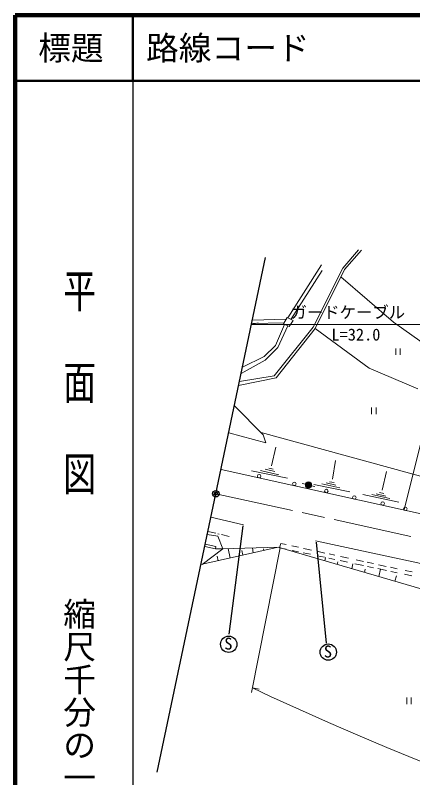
# Model space of a CAD drawing. Units: millimetres, scale not verified, with parts at other scales. Extents: x 40000 to 680000, y 20000 to 380000.
# Drawn here: x 40000 to 100772, y 263457 to 380000 of the extents above; entities that cross this region are included whole.
import ezdxf
from ezdxf.enums import TextEntityAlignment as Align

# ---------------------------------------------------------------- set-up
doc = ezdxf.new("R2010")
doc.units = ezdxf.units.MM
doc.header["$LTSCALE"] = 1000
doc.header["$PDMODE"] = 32
doc.header["$PDSIZE"] = 500
doc.linetypes.add('CHAIN', pattern=[18.5, 12, -1.5, 3.5, -1.5])
for name, color, linetype, lineweight in [('M-BGD', 7, 'Continuous', 13), ('M-BMK', 2, 'CHAIN', 13), ('M-BMK-SRVR', 3, 'Continuous', 25), ('M-STR-HTXT', 7, 'Continuous', 13), ('M-STR-STRC', 7, 'Continuous', 25), ('M-TTL', 2, 'Continuous', 140), ('M-TTL-BAND', 7, 'Continuous', 25), ('M-TTL-LINE', 7, 'Continuous', 50)]:
    doc.layers.add(name, color=color, linetype=linetype, lineweight=lineweight)
doc.layers.add('M-OTRS', color=6, linetype='Continuous')
doc.layers.add('M-TTL-TXT', color=7, linetype='Continuous')
doc.styles.add('@ＭＳ ゴシック', font='')
doc.styles.add('ＭＳ ゴシック', font='')
doc.styles.get('@ＭＳ ゴシック').set_extended_font_data('@MS Gothic')
doc.styles.get('ＭＳ ゴシック').set_extended_font_data('MS Gothic')

msp = doc.modelspace()

# ---------------------------------------------------------------- hatches: boundary and pattern name
at = {"layer": 'M-BGD'}
msp.add_hatch(color=256, dxfattribs=at).paths.add_polyline_path([(85303, 308090, 0.9931), (84376, 308314, 0.00346), (84375, 308308, 0.9931)])

# ---------------------------------------------------------------- linework, layer by layer
for p, q in [((92463, 344153), (90094, 341363)), ((92943, 344076), (90349, 341160)), ((86827, 341869), (81662, 333738)), ((82136, 333510), (86932, 340986)), ((90094, 341363), (85524, 332334)), ((90349, 341160), (85849, 332126)), ((97805, 333070), (89780, 340016)), ((81432, 333542), (76268, 333406)), ((81575, 333779), (80996, 332817)), ((82472, 333349), (81575, 333779)), ((81884, 332415), (82472, 333349)), ((81106, 332999), (76157, 332877)), ((85524, 332334), (79565, 324904)), ((81159, 332743), (79792, 329503)), ((81662, 332515), (80164, 329195)), ((80996, 332817), (81884, 332415)), ((107411, 326309), (97805, 333070)), ((85849, 332126), (79908, 324585)), ((85849, 332126), (94093, 326035)), ((79792, 329503), (78054, 327863)), ((80164, 329195), (78201, 327274)), ((98172, 329071), (98172, 328087)), ((98845, 329071), (98845, 328087)), ((78054, 327863), (74747, 326188)), ((78201, 327274), (74546, 325235)), ((94093, 326035), (101559, 322881)), ((79908, 324585), (74156, 323387)), ((79565, 324904), (74290, 324018)), ((73501, 320278), (77915, 315886)), ((94482, 320034), (94482, 319049)), ((95154, 320034), (95154, 319049)), ((78326, 314661), (72637, 316179)), ((77582, 316216), (106071, 308400)), ((77915, 315886), (78326, 314661)), ((79167, 311147), (79823, 314006)), ((88481, 309072), (88970, 311967)), ((129159, 297807), (71459, 310589)), ((81635, 309233), (76139, 310390)), ((77499, 310404), (80289, 309773)), ((79711, 310243), (78214, 310600)), ((78747, 310769), (79420, 310642)), ((96117, 307418), (96773, 310276)), ((84376, 308314), (83857, 308444)), ((85821, 307954), (85301, 308083)), ((91168, 307144), (85673, 308301)), ((86855, 308399), (89645, 307768)), ((89025, 308168), (87528, 308525)), ((88061, 308694), (88734, 308567)), ((98627, 305574), (93131, 306731)), ((94491, 306745), (97281, 306114)), ((96661, 306514), (95164, 306871)), ((95697, 307039), (96370, 306913)), ((74906, 302102), (69916, 303267)), ((70649, 300827), (69460, 301102)), ((71197, 300700), (70952, 300756)), ((70986, 300369), (69365, 300650)), ((71757, 298465), (70986, 300369)), ((72698, 300352), (71543, 300620)), ((85889, 299657), (123238, 291640)), ((80206, 298676), (68391, 296031)), ((71757, 298465), (68572, 296072)), ((70609, 298455), (68977, 298810)), ((70662, 298789), (69048, 299147)), ((70609, 298455), (70662, 298789)), ((71757, 298465), (70609, 298455)), ((80206, 298676), (71757, 298465)), ((72840, 297027), (72547, 298485)), ((76388, 297821), (76277, 298578)), ((78012, 298185), (77967, 298423)), ((123404, 286110), (80206, 298676)), ((80423, 298613), (80589, 299269)), ((80423, 298613), (81412, 298403)), ((80589, 299269), (81408, 299091)), ((82294, 298899), (83306, 298679)), ((84054, 298517), (85284, 298250)), ((71010, 296618), (70864, 297334)), ((74778, 297461), (74621, 298203)), ((82332, 298207), (83310, 298000)), ((83995, 297854), (85142, 297611)), ((86176, 297391), (87277, 297157)), ((86335, 298022), (87338, 297805)), ((87978, 297666), (88845, 297478)), ((89708, 297291), (90933, 297025)), ((87324, 296605), (87441, 297123)), ((87926, 297020), (88847, 296824)), ((89200, 296060), (89298, 296443)), ((89687, 296646), (90798, 296410)), ((91461, 295402), (91629, 296178)), ((91921, 296171), (93230, 295893)), ((92144, 296762), (93230, 296527)), ((93817, 296399), (94788, 296189)), ((95548, 296024), (96730, 295767)), ((93377, 294845), (93497, 295324)), ((93836, 295765), (94790, 295562)), ((95449, 295422), (96776, 295141)), ((95583, 294203), (95844, 295338)), ((97380, 295626), (98400, 295405)), ((97411, 295006), (98409, 294794)), ((99628, 295139), (100707, 294905)), ((98056, 293484), (98273, 294301)), ((99493, 294564), (100655, 294317)), ((99876, 275701), (99876, 274716)), ((100549, 275701), (100549, 274716))]:
    msp.add_line(p, q, dxfattribs=at)
at = {"layer": 'M-BGD', "lineweight": 25}
for p, q in [((72723, 285387), (74831, 301981)), ((87568, 284023), (86059, 299463))]:
    msp.add_line(p, q, dxfattribs=at)
at = {"layer": 'M-BGD'}
for centre, radius in [((77289, 309544), 268), ((82663, 308385), 268), ((84839, 308199), 477), ((87570, 307273), 268), ((91832, 306301), 268), ((96160, 305366), 268), ((99646, 304553), 268)]:
    msp.add_circle(centre, radius, dxfattribs=at)
at = {"layer": 'M-BGD', "lineweight": 25}
for centre in [(72640, 283859), (87860, 282659)]:
    msp.add_circle(centre, 1250, dxfattribs=at)
at = {"layer": 'M-BMK'}
msp.add_line((70677, 306875), (168869, 285373), dxfattribs=at)
at = {"layer": 'M-BMK-SRVR'}
for p, q in [((70677, 306875), (78284, 342969)), ((61705, 264308), (70677, 306875))]:
    msp.add_line(p, q, dxfattribs=at)
msp.add_circle((70677, 306875), 500, dxfattribs=at)
msp.add_point((70677, 306875), dxfattribs=at)
at = {"layer": 'M-OTRS'}
msp.add_point((70677, 306875), dxfattribs=at)
at = {"layer": 'M-STR-HTXT'}
for p, q in [((76122, 332715), (77122, 332965)), ((76122, 332715), (101837, 332715)), ((80518, 298593), (76130, 276463)), ((76273, 277186), (79036, 275900)), ((76273, 277186), (77284, 276987))]:
    msp.add_line(p, q, dxfattribs=at)
msp.add_arc((275800, 698655), 466302, 245.04121, 282.96372, dxfattribs=at)
at = {"layer": 'M-STR-STRC', "lineweight": 13}
msp.add_line((99465, 304402), (110374, 348498), dxfattribs=at)
at = {"layer": 'M-TTL'}
for p, q in [((40000, 380000), (40000, 20000)), ((680000, 380000), (40000, 380000))]:
    msp.add_line(p, q, dxfattribs=at)
at = {"layer": 'M-TTL-BAND'}
msp.add_line((58000, 370000), (58000, 20000), dxfattribs=at)
at = {"layer": 'M-TTL-LINE'}
for p, q in [((58000, 380000), (58000, 370000)), ((40000, 370000), (680000, 370000))]:
    msp.add_line(p, q, dxfattribs=at)

# ---------------------------------------------------------------- texts
at = {"layer": 'M-BGD', "style": 'ＭＳ ゴシック'}
for p in [(71961, 282486), (87181, 281285)]:
    msp.add_text('S', height=1833, dxfattribs=at).set_placement(p, align=Align.BOTTOM_LEFT)
at = {"layer": 'M-STR-HTXT', "style": 'ＭＳ ゴシック'}
for s, p in [('ガードケーブル', (82091, 333128)), ('L=32.0', (88343, 329729))]:
    msp.add_text(s, height=1833, dxfattribs=at).set_placement(p, align=Align.BOTTOM_LEFT)
at = {"layer": 'M-TTL-BAND', "style": '@ＭＳ ゴシック', "width": 1.4}
msp.add_text('平  面  図', height=3666, rotation=270, dxfattribs=at).set_placement((49777, 306475), align=Align.MIDDLE_RIGHT)
at = {"layer": 'M-TTL-BAND', "style": '@ＭＳ ゴシック'}
msp.add_text('縮尺千分の一', height=3666, rotation=270, dxfattribs=at).set_placement((49777, 261030), align=Align.MIDDLE_RIGHT)
at = {"layer": 'M-TTL-TXT', "style": 'ＭＳ ゴシック'}
msp.add_text('標題', height=3666, dxfattribs=at).set_placement((48500, 375000), align=Align.MIDDLE_CENTER)
msp.add_text('路線コード', height=3666, dxfattribs=at).set_placement((60000, 375000), align=Align.MIDDLE_LEFT)

doc.saveas('drawing.dxf')
